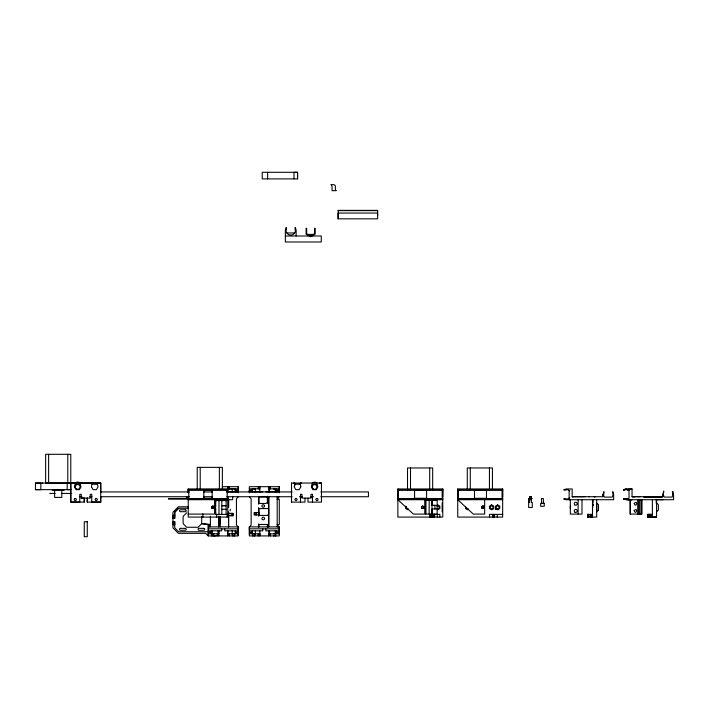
<?xml version="1.0" encoding="UTF-8"?>
<svg xmlns="http://www.w3.org/2000/svg" width="709" height="709" viewBox="0 0 709 709"><rect width="100%" height="100%" fill="white"/><g stroke="black" fill="none" stroke-linecap="round" stroke-linejoin="round"><path stroke-width="1.06" d="M35.45 489.653L35.45 483.068L40.838 483.068L40.838 489.653L35.45 489.653L70.785 489.653L67.195 489.653L67.195 483.068L72.983 483.068M81.269 498.117L81.269 494.324L79.771 494.324L79.771 502.105L70.785 502.105L70.785 483.059L100.731 483.059L100.731 502.105L91.745 502.105L91.745 494.324L90.247 494.324L90.247 498.117L81.269 498.117L84.265 498.117L84.265 502.105L70.785 502.105L70.785 454.301L45.633 454.301L45.633 483.051L76.129 483.068M84.265 502.105L84.265 498.117M87.26 502.105L87.26 498.117L87.26 502.105L100.731 502.105L100.731 496.912M100.731 492.587L100.731 483.059M174.751 521.815L174.751 524.811L172.952 524.811L172.952 521.815L174.751 521.815L174.751 527.868L178.641 531.759L208.286 531.759L208.295 524.492L201.702 523.676L198.112 527.266L186.733 527.266L183.135 523.676L183.135 516.365L186.733 512.775M174.751 515.23L172.952 515.23L172.952 518.226L174.751 518.226L174.751 512.173L178.641 508.282L188.523 508.282M188.231 500.12L188.231 496.717M188.231 492.835L188.231 488.962L238.233 488.856M209.492 526.884L209.492 524.492M210.387 526.884L210.387 516.267M211.282 533.824L211.282 532.627L208.286 532.627L208.286 535.924L238.233 535.924L238.233 526.884L236.443 525.085L236.443 498.737L238.233 496.938M212.31 534.746L212.31 530.589M216.679 517.083L216.679 514.388M217.273 535.924L217.273 533.824M218.035 534.746L218.035 530.589M218.771 535.924L218.771 530.828L218.771 533.824M220.198 526.884L220.198 516.453L220.198 524.492M227.757 535.924L227.757 530.828L227.757 535.322L229.255 535.322L229.255 533.824L229.255 535.924M227.766 492.844L227.757 486.702L227.757 487.358L229.255 487.358L229.255 488.856L232.251 488.856M227.757 499.712L227.766 496.717M231.249 515.762L231.249 513.36M232.49 515.762L232.49 513.36M235.237 533.824L235.237 532.627L238.233 532.627M235.237 490.655L235.237 491.851L235.237 490.655L238.233 490.655M238.233 492.844L238.233 486.693L222.192 486.693M252.333 533.824L252.333 532.627L249.338 532.627L249.338 533.824L260.035 533.833M252.333 490.655L252.333 491.851L252.333 490.655L249.338 490.655L249.338 491.851L262.817 491.851M255.337 534.746L255.337 530.429M258.625 527.159L258.625 523.88M258.625 516.241L258.625 507.502M258.625 504.232L258.625 496.584M259.822 533.824L259.822 535.322L258.324 535.322L258.324 533.824L258.324 535.924M267.621 178.89L267.621 172.296M268.578 526.884L268.578 508.575L258.989 508.575L258.989 512.483M268.871 526.884L268.871 496.814M276.288 533.824L276.288 532.627L279.284 532.627L279.284 533.824L268.596 533.833M276.288 490.655L276.288 491.851L276.288 490.655L279.284 490.655L279.284 491.851L265.813 491.851M277.192 526.884L277.192 496.814M262.817 528.825L262.817 530.828L249.338 530.828L249.338 526.884L279.284 526.884L279.284 530.828L265.813 530.828L265.813 528.825M249.338 492.844L249.338 486.693L279.284 486.702L279.284 488.856L268.596 488.847M304.985 498.117L304.985 502.105L291.505 502.105L291.505 483.059L321.452 483.059L319.263 483.068M293.978 178.89L293.978 172.296L297.567 172.296L297.567 178.89L262.233 178.89L262.233 172.296L297.567 172.296L297.567 178.89M300.802 486.826L299.154 489.68L295.857 489.68L294.208 486.826L294.811 484.256L300.199 484.256M338.131 218.833L338.131 210.36L377.658 210.36L377.658 218.833L338.131 218.833L338.131 213.054L377.658 213.054M377.658 215.474L377.658 214.304M397.855 496.77L397.855 488.962L442.771 488.962L442.771 517.083L397.855 517.083L397.855 488.962M425.71 514.087L425.71 500.279L437.161 500.279L437.161 514.087L425.71 514.087L425.71 500.279M429.645 517.083L429.645 514.388L439.864 514.388L439.864 517.083M430.948 517.083L430.948 514.388M431.329 517.083L431.329 514.388M434.927 508.982L434.927 505.375L431.994 505.384L431.994 500.279L431.994 514.087L431.994 508.982L436.505 508.982M432.676 517.083L432.676 514.388M433.031 517.083L433.031 514.388M433.509 517.083L433.509 514.388M434.059 517.083L434.059 514.388M434.644 517.083L434.644 514.388M437.338 517.083L437.338 514.388M442.771 496.717L442.771 488.962M457.739 496.77L457.739 488.962L502.663 488.962L502.663 517.083L457.739 517.083L457.739 488.962M489.529 517.083L489.529 514.388L502.663 514.388M492.56 517.083L492.56 514.388M492.923 517.083L492.923 514.388M493.393 517.083L493.393 514.388M493.943 517.083L493.943 514.388M494.536 517.083L494.536 514.388M497.231 517.083L497.231 514.388M502.663 496.77L502.663 488.962M587.601 514.388L587.531 517.083L596.686 517.083L596.686 499.712M587.832 517.083L587.832 514.388M588.195 517.083L588.195 514.388M588.665 517.083L588.665 514.388M590.996 517.083L590.996 514.388M591.492 517.083L591.492 514.388M592.494 517.083L592.494 499.712L592.494 501.919L593.034 501.919M592.494 505.508L593.096 505.614M598.485 508.787L598.485 505.916M641.875 499.712L641.875 514.087L630.221 514.087L630.221 499.712L623.574 499.003L623.84 498.542L627.527 499.021L629.025 498.285L629.025 490.389L626.313 489.494L623.84 490.149L623.574 489.68L626.269 488.962L632.047 488.962L632.047 496.717L634.963 496.717M230.115 510.843L230.319 509.292M569.806 490.903L567.634 489.653L563.956 490.149L563.682 489.68L566.376 488.962L572.154 488.962L572.154 496.717L602.889 496.725L603.616 491.656L604.077 491.922L603.598 495.6L604.334 497.098L612.23 497.098L613.125 494.395L612.47 491.922L612.939 491.656L613.657 494.341L613.657 499.712L566.376 499.73L563.682 499.003L563.956 498.542L567.634 499.021L569.806 497.771M644.898 496.717L662.782 496.717C664.838 485.399 662.171 494.182 664.227 497.098L672.123 497.098L673.018 494.395L672.362 491.922L672.832 491.656L673.55 494.341L673.55 499.712L632.047 499.712C629.831 500.643 619.533 498.197 626.26 499.189C630.328 497.878 628.635 498.923 625.639 499.109L626.26 499.189M663.323 494.341L663.491 493.092M91.443 486.826L92.046 483.972M623.574 499.003L623.849 498.542M178.641 508.282L174.751 512.173L174.751 518.226M656.578 511.783L658.377 509.993L658.377 504.719L656.578 502.92M573.333 496.734L572.154 496.734L585.014 496.717M672.362 491.922L672.832 491.656M437.737 509.806L439.864 508.583L439.864 506.129L437.737 504.897M627.527 499.021L628.103 498.781M623.574 489.68L623.849 490.149L623.574 489.68L626.269 488.962M565.126 489.662L566.429 489.494M632.047 488.962L626.313 489.494L629.025 490.389M643.878 497.372L655.382 496.717M650.906 496.717L650.321 496.717L653.849 496.717M594.364 496.717L594.824 496.717L594.142 496.717M649.364 496.717L648.806 496.717M650.02 496.717L661.586 496.725L654.717 496.717M589.48 496.717L588.913 496.717M595.471 496.717L595.046 496.717M644.277 496.717L645.225 496.717M626.269 499.73L632.047 499.712L629.025 499.721L630.221 499.721L630.221 514.087M338.131 210.626L377.658 210.626M286.782 232.977L294.678 232.977M307.671 234.395L313.564 234.395M285.355 236L321.283 236L321.283 241.991L285.355 241.991L285.355 230.221L286.073 227.536L286.542 227.802L286.046 231.48L287.296 233.651A4.848 4.848 0 0 0 294.155 233.651L295.414 231.48L294.935 227.802L295.396 227.536L296.123 230.221L296.123 236M42.008 483.068L42.691 483.068M90.805 483.059L92.046 483.059M79.346 483.068L100.731 483.059M293.57 483.059L294.811 483.059M35.45 483.068L67.195 483.068M92.046 484.256L97.434 484.256M258.324 487.358L259.822 487.358M268.808 487.358L270.306 487.358M232.605 488.856L233.172 488.856M234.316 488.856L234.883 488.856M249.338 488.856L260.035 488.847M188.231 489.662L227.766 489.68M397.855 489.662L442.771 489.68M457.739 489.662L502.663 489.68M188.231 490.149L227.766 490.149M238.233 490.052L235.237 490.052L235.237 488.856M249.338 490.052L252.333 490.052L252.333 488.856M279.284 490.052L276.288 490.052L276.288 488.856M397.855 490.149L442.771 490.149M457.739 490.149L502.663 490.149M52.218 490.238L64.2 490.238M188.231 490.389L188.833 490.389M397.855 490.389L398.449 490.389L398.449 498.285L397.855 498.285M457.739 490.389L458.342 490.389L458.342 499.198M226.853 491.851L238.233 491.851L238.233 486.702M100.749 491.94L189.241 491.931M203.625 491.931L212.47 491.931M226.853 491.94L292.117 491.931M320.876 491.931L368.441 491.94L368.441 496.734L320.876 496.717M49.701 493.429L55.222 493.429M61.851 493.429L71.786 493.429M635.955 496.717L632.047 496.717L662.782 496.725L662.782 494.341M79.727 496.717L81.943 496.717M89.68 496.717L91.895 496.717M100.749 496.717L189.241 496.717M203.625 496.717L212.47 496.717M226.853 496.717L292.117 496.734M299.863 496.717L302.069 496.717M310.923 496.717L313.13 496.717M529.57 496.717L531.369 496.717L531.333 498.516M267.718 496.938L258.989 496.938L258.989 503.434L266.176 503.434L267.373 502.238L267.373 496.938L267.718 499.331M277.086 496.938L279.284 496.938M299.898 496.912L301.99 496.912M310.976 496.912L313.068 496.912M636.877 496.717L640.121 496.717M646.121 496.717L649.063 496.717M662.782 496.717L654.487 496.725L661.586 496.725M188.231 498.285L188.833 498.285M457.739 498.285L458.342 498.285M188.231 498.542L227.766 498.542M397.855 498.542L442.771 498.542M457.739 498.542L502.663 498.542M528.675 498.516L532.264 498.516M188.231 499.003L227.766 499.003M397.855 499.003L442.771 499.003M457.739 499.003L502.663 499.003M277.086 499.331L279.284 499.331L279.284 524.492L277.086 524.492M188.231 499.712L232.685 499.712L232.685 496.717M442.771 499.712L397.855 499.712L413.382 514.087L424.762 514.087L424.762 499.712M502.663 499.712L457.739 499.712L473.275 514.087L484.655 514.087L484.655 499.712M569.132 499.712L570.328 499.712L570.328 514.087L581.983 514.087L581.983 499.712M663.057 499.712L656.578 499.712L656.578 517.083L652.386 517.083L652.386 499.712M227.474 500.581L215.527 500.581L215.527 514.388L227.757 514.388M592.494 504.666L593.096 504.666M592.494 505.012L593.096 505.012M593.096 505.269L592.494 504.897M431.994 505.375L436.505 505.375M215.527 505.685L215.82 500.581M213.054 505.987L213.666 505.987M214.472 505.987L216.032 505.987M188.231 506.784L178.349 506.784L172.952 512.173L172.952 527.868L178.349 533.345L205.707 533.345L208.286 535.924L208.286 524.492L210.387 524.492L201.702 523.676L201.702 516.365M214.472 508.982L216.032 508.982M215.527 509.275L215.82 514.388M221.811 509.284L226.118 509.275M495.236 509.292L495.83 509.292M188.231 514.087L214.588 514.087L214.588 499.712M587.531 514.388L592.494 514.388M652.386 514.388L647.414 514.388L647.494 517.083M258.989 515.408L267.373 515.408L268.578 514.211L268.578 496.814M647.414 517.083L656.578 517.083L655.639 517.083M267.718 524.492L258.989 524.492L258.989 526.884M208.286 526.884L238.233 526.884L238.233 535.322M208.286 528.825L238.233 528.825M249.338 528.825L279.284 528.825M208.286 530.828L221.766 530.828L221.766 528.825M238.233 530.828L224.762 530.828L224.762 528.825M208.286 532.025L211.282 532.025L211.282 530.828M238.233 532.025L235.237 532.025L235.237 530.828M249.338 532.034L252.333 532.025L252.333 530.828M279.284 532.025L276.288 532.034L276.288 530.828M208.286 533.824L218.984 533.833M227.545 533.833L238.233 533.824M217.273 535.322L218.771 535.322M268.808 535.322L270.306 535.322M214.304 535.924L214.721 535.924M216.041 535.924L215.625 535.924M211.645 535.924L212.213 535.924M213.347 535.924L213.923 535.924M232.605 535.924L233.172 535.924M234.316 535.924L234.883 535.924M252.696 535.924L253.264 535.924M254.398 535.924L254.974 535.924M273.656 535.924L274.223 535.924M275.367 535.924L275.934 535.924M300.199 483.059L301.431 483.059M97.434 483.059L98.666 483.059M273.656 533.824L274.223 533.824M275.367 533.824L275.934 533.824M624.868 499.544L630.39 499.606M663.5 491.656L663.97 491.922M467.683 509.806L465.556 508.583L465.556 506.944M407.79 509.806L405.663 508.583L405.663 506.129M249.338 496.938L251.137 498.737L251.137 525.085L249.338 526.884L249.338 535.924L279.284 535.924L279.284 526.884M300.802 486.826L300.199 483.972M91.443 486.826L93.092 489.68L96.38 489.68L98.028 486.826L97.434 483.972M673.018 494.395L672.85 493.092M278.088 524.492L278.088 526.884M656.224 499.517L656.277 503.505M651.385 514.388L651.385 517.083M650.906 514.388L650.906 517.083M650.782 514.388L650.782 517.083M650.578 514.388L650.578 517.083M650.321 514.388L650.321 517.083M650.02 514.388L650.02 517.083M649.949 514.388L649.949 517.083M649.692 514.388L649.692 517.083M649.462 514.388L649.462 517.083M649.364 514.388L649.364 517.083M649.063 514.388L649.063 517.083M648.806 514.388L648.806 517.083M648.602 514.388L648.602 517.083M648.478 514.388L648.434 517.083M648.079 514.388L648.079 517.083M647.725 514.388L647.725 517.083M641.61 499.978L641.61 514.087M640.121 499.978L640.121 514.087M638.977 499.978L638.977 514.087M638.26 499.978L638.26 514.087M638.011 499.712L638.011 514.087M602.889 494.341L602.889 496.717M593.034 499.712L592.494 509.806M590.056 514.388L590.056 517.083M578.127 499.712L578.127 514.087M570.328 506.155L570.328 508.548M569.132 490.389L569.132 498.285M543.342 503.31L543.342 498.516L541.552 498.516L541.552 503.31M531.245 496.717L531.245 498.516M531.103 496.717L531.103 498.516M530.917 496.717L530.917 498.516M530.704 496.717L530.704 498.516M530.465 496.717L530.465 498.516M530.235 496.717L530.235 498.516M530.022 496.717L530.022 498.516M529.836 496.717L529.836 498.516M529.198 498.516L529.198 502.521M528.914 498.516L528.914 502.521M502.061 490.389L502.061 498.285M492.436 490.087L492.436 467.967L467.284 467.967L467.284 490.087M489.44 467.967L489.44 490.087M470.28 467.967L470.28 490.087M458.9 489.662L458.9 490.149M442.177 490.389L442.177 498.285M442.168 502.92L442.168 511.783M432.676 490.087L432.676 467.975L407.515 467.975L407.515 490.087M429.681 467.975L429.681 490.087M429.167 500.279L429.167 514.087M410.511 467.975L410.511 490.087M399.007 489.662L399.007 490.149M321.452 483.059L321.452 502.105L307.981 502.105L307.981 498.117M312.474 502.105L312.474 494.324L310.976 494.324L310.976 498.117L301.99 498.117L301.99 494.324L300.492 494.324L300.492 502.105M294.811 483.972L294.811 485.789M291.505 483.059L291.505 502.105M279.284 486.693L279.284 492.844M278.088 496.938L278.088 499.331M275.26 488.935L275.26 492.046M275.26 530.589L275.26 534.746M270.306 486.702L270.306 488.856M270.306 533.824L270.306 535.924M269.544 487.898L269.544 492.046M269.544 530.589L269.544 534.746M268.808 486.702L268.808 491.851M268.808 530.828L268.808 535.924M267.559 496.203L267.559 503.47M267.559 524.368L267.559 527.478M267.373 524.492L267.373 526.884M259.822 486.702L259.822 491.851M259.822 530.828L259.822 535.924M258.324 486.702L258.324 488.856M258.422 512.545L258.422 514.938M256.33 512.545L256.33 514.938M255.337 488.988L255.337 492.223M255.089 512.545L255.089 514.938M232.242 488.988L232.242 492.223M232.242 530.429L232.242 534.746M229.255 486.702L229.255 488.856M227.766 488.962L227.766 492.365M227.766 496.309L227.757 517.083L188.231 517.083L188.231 496.273M227.164 489.529L227.164 498.95M227.164 514.388L227.164 517.083M226.118 500.581L226.118 514.388M222.369 489.485L222.369 467.373L197.217 467.373L197.217 489.485M221.811 500.581L221.811 514.388M219.373 467.373L219.373 489.485M219.001 516.329L219.001 526.884M218.984 500.581L218.984 514.388M218.7 516.143L218.7 526.884M212.186 489.529L212.186 498.95M211.592 492.365L211.592 490.389L204.405 490.389L204.405 492.365M211.592 496.309L211.592 498.285L204.405 498.285L204.405 496.309M203.802 489.529L203.802 498.95M202.907 513.83L202.907 517.083M200.213 467.373L200.213 489.485M188.833 489.529L188.833 498.95M188.231 488.962L188.231 492.365M187.034 496.717L187.034 499.118L168.467 499.118L168.467 498.516L186.44 498.516L186.44 496.92M67.789 454.301L67.789 483.051M61.798 490.238L61.798 497.426L54.62 497.426L54.62 490.238M48.629 454.301L48.629 483.051M408.162 508.743A1.436 1.436 0 0 1 406.549 506.634M437.019 506.111A1.436 1.436 0 0 1 439.172 507.352A1.436 1.436 0 0 1 437.019 508.601M482.35 506.199A1.196 1.196 0 0 1 483.857 507.352M468.055 508.743A1.436 1.436 0 0 1 466.247 507.352M483.556 505.801A1.799 1.799 0 0 1 483.928 506.084M312.173 482.838A4.795 4.795 0 0 1 316.958 482.838M75.278 482.758A4.795 4.795 0 0 1 80.073 482.758M228.254 513.36L228.254 515.762L233.385 515.762L233.385 513.369L228.254 513.36M228.582 512.049L228.582 526.884L228.582 512.049M228.582 499.021L228.582 507.325L228.582 499.021M331.156 184.677L332.051 186.476L332.051 190.668L336.288 190.668L335.392 189.764L335.392 185.918L334.152 184.677L331.156 184.677M634.174 503.372C636.008 509.089 638.623 499.331 634.174 503.372M634.174 510.56C636.008 516.276 638.623 506.518 634.174 510.56M74.977 485.789L74.374 486.826L76.023 489.68L79.311 489.68L80.959 486.826L80.365 484.256L74.977 484.256L74.977 485.789M74.711 498.524L74.144 499.508L74.711 500.492L75.845 500.492L76.412 499.508L75.845 498.524L74.711 498.524M95.671 498.524L95.103 499.508L95.671 500.492L96.805 500.492L97.381 499.508L96.805 498.524L95.671 498.524M295.431 498.524L294.864 499.508L295.431 500.492L296.566 500.492L297.142 499.508L296.566 498.524L295.431 498.524M311.88 485.789L311.278 486.826L312.926 489.68L316.223 489.68L317.862 486.826L317.269 484.256L311.88 484.256L311.88 485.789M316.391 498.524L315.824 499.508L316.391 500.492L317.535 500.492L318.102 499.508L317.535 498.524L316.391 498.524M598.485 509.993L596.686 511.783L596.686 502.92L598.485 504.719L598.485 509.993M314.548 233.819L310.622 236.097L306.687 233.819L306.687 228.307L306.093 228.307L306.093 234.165L310.622 236.788L315.151 234.165L315.151 228.307L314.548 228.307L314.548 233.828M212.594 506.155L211.557 506.758L211.557 507.954L212.594 508.548L213.631 507.954L213.631 506.758L212.594 506.155M422.768 506.155L421.731 506.758L421.731 507.954L422.768 508.548L423.805 507.954L423.805 506.758L422.768 506.155M482.661 506.155L481.624 506.758L481.624 507.954L482.661 508.548L483.698 507.954L483.698 506.758L482.661 506.155M491.638 504.897L489.511 506.129L489.511 508.583L491.638 509.806L493.765 508.583L493.765 506.129L491.638 504.897M497.629 504.897L495.502 506.129L495.502 508.583L497.629 509.806L499.756 508.583L499.756 506.129L497.629 504.897M226.118 505.677L221.811 505.685L226.118 505.677M253.264 533.824L252.696 533.824L253.264 533.824M254.974 533.824L254.398 533.824L254.974 533.824M253.264 488.856L252.696 488.856L253.264 488.856M254.974 488.856L254.398 488.856L254.974 488.856M274.223 488.856L273.656 488.856L274.223 488.856M275.934 488.856L275.367 488.856L275.934 488.856M426.596 490.389L414.579 490.389L414.579 498.285L426.596 498.285L426.596 490.389M486.489 490.389L474.472 490.389L474.472 498.285L486.489 498.285L486.489 490.389M531.369 499.712L529.57 499.712L529.57 502.521L528.675 502.521L528.675 507.502L532.264 507.502L532.264 502.521L531.369 502.521L531.369 499.712M544.246 503.31L540.648 503.31L540.648 506.297L544.246 506.297L544.246 503.31M185.235 509.78L180.44 509.78A0.957 0.957 0 0 0 179.483 510.737A0.957 0.957 0 0 0 180.44 511.694L185.235 511.694A0.957 0.957 0 0 0 186.192 510.737A0.957 0.957 0 0 0 185.235 509.78M259.326 512.545L254.194 512.545L254.194 514.938L259.326 514.938L259.326 512.545M87.26 521.735L84.265 521.735L84.265 536.704L87.26 536.704L87.26 521.735M185.235 528.347L180.44 528.347A0.957 0.957 0 0 0 179.483 529.304A0.957 0.957 0 0 0 180.44 530.261L185.235 530.261A0.957 0.957 0 0 0 186.192 529.304A0.957 0.957 0 0 0 185.235 528.347M203.802 528.347L199.007 528.347A0.957 0.957 0 0 0 198.05 529.304A0.957 0.957 0 0 0 199.007 530.261L203.802 530.261A0.957 0.957 0 0 0 204.759 529.304A0.957 0.957 0 0 0 203.802 528.347M212.213 533.824L211.645 533.824L212.213 533.824M213.923 533.824L213.347 533.824L213.923 533.824M233.172 533.824L232.605 533.824L233.172 533.824M234.883 533.824L234.316 533.824L234.883 533.824M264.492 505.996L264.448 505.659A1.321 1.321 0 0 0 261.86 505.996L261.905 506.341A1.321 1.321 0 0 0 264.492 505.996M529.694 498.516L529.694 496.717L529.596 498.516M262.321 519.449A1.321 1.321 0 0 0 264.519 518.855A1.321 1.321 0 0 0 262.906 517.242A1.321 1.321 0 0 0 262.321 519.449M422.165 508.388A1.196 1.196 0 0 0 423.964 507.352A1.196 1.196 0 0 0 422.165 506.315A1.196 1.196 0 0 0 422.165 508.388M574.671 504.817A1.498 1.498 0 0 0 577.17 504.143A1.498 1.498 0 0 0 575.336 502.309A1.498 1.498 0 0 0 574.671 504.817M574.671 512.004A1.498 1.498 0 0 0 577.17 511.331A1.498 1.498 0 0 0 575.345 509.496A1.498 1.498 0 0 0 574.671 512.004M496.61 508.371A1.436 1.436 0 0 0 499.021 507.724A1.436 1.436 0 0 0 497.257 505.969A1.436 1.436 0 0 0 496.61 508.371M490.628 508.371A1.436 1.436 0 0 0 493.03 507.724A1.436 1.436 0 0 0 491.266 505.969A1.436 1.436 0 0 0 490.628 508.371M482.209 508.131A0.895 0.895 0 0 0 483.556 507.352A0.895 0.895 0 0 0 482.209 506.572A0.895 0.895 0 0 0 482.209 508.131M211.956 507.99A0.895 0.895 0 0 0 213.462 507.582A0.895 0.895 0 0 0 212.363 506.483A0.895 0.895 0 0 0 211.956 507.99M313.378 489.059A2.393 2.393 0 0 0 316.967 486.986A2.393 2.393 0 0 0 313.378 484.912A2.393 2.393 0 0 0 313.378 489.059M76.483 488.98A2.393 2.393 0 0 0 80.073 486.906A2.393 2.393 0 0 0 76.483 484.832A2.393 2.393 0 0 0 76.483 488.98"/></g></svg>
